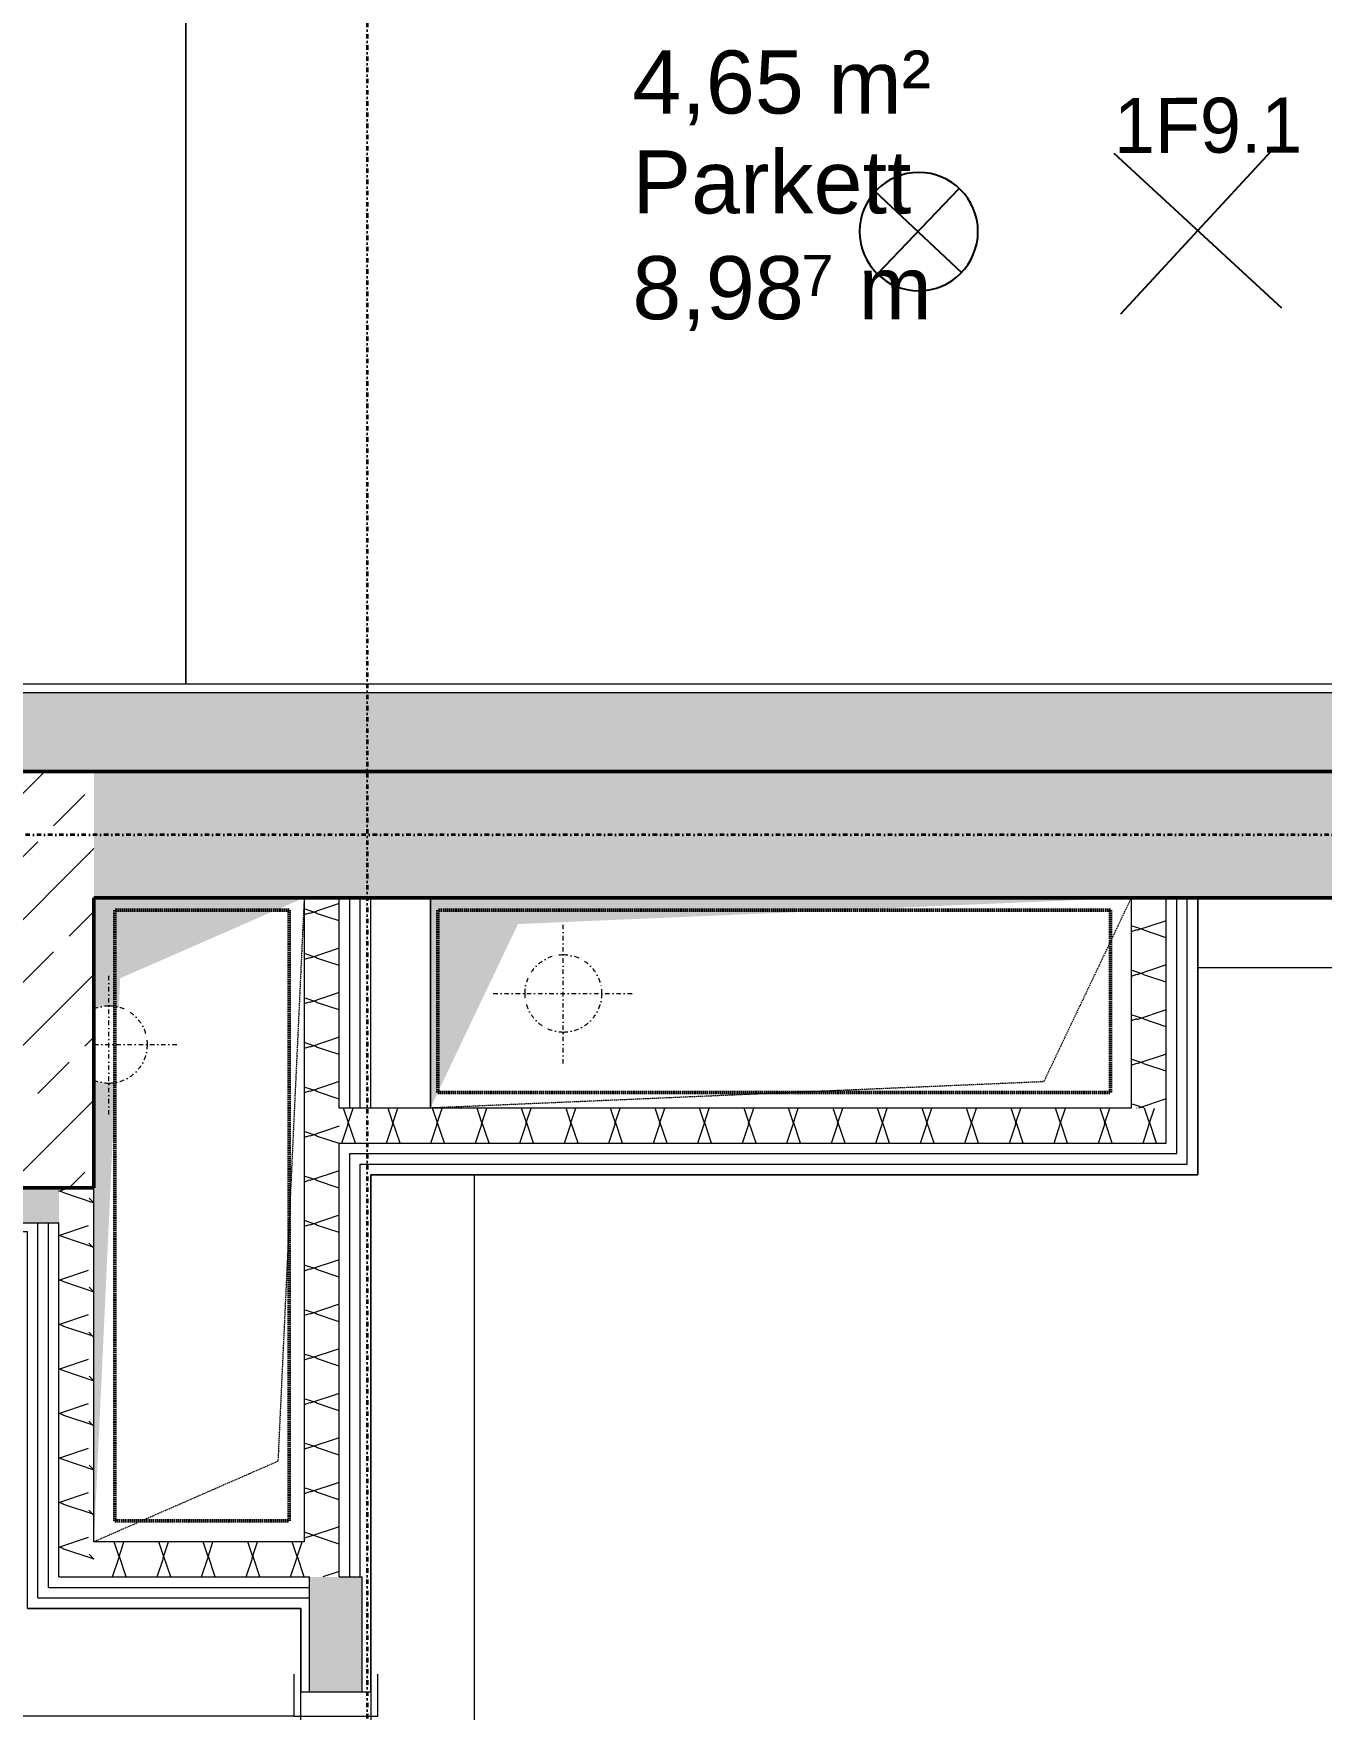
# Model space of a CAD drawing. Header units: metres. Extents: x -15638 to 29611, y -11908 to 29644.
# Drawn here: x -3957 to -2120, y 6395 to 8786 of the extents above; entities that cross this region are included whole.
import ezdxf
from ezdxf.enums import TextEntityAlignment as Align

# ---------------------------------------------------------------- set-up
doc = ezdxf.new("R2010")
doc.units = ezdxf.units.M
for name, pattern in [('Strich Punkt', [0.015875, 0.00635, -0.0047625, 0, -0.0047625]), ('Strich Punkt Mittel', [0.015875, 0.00635, -0.0047625, 0, -0.0047625]), ('Verdeckt', [0.003, 0.002, -0.001])]:
    doc.linetypes.add(name, pattern=pattern)
for name, color, linetype, lineweight in [('A-DETL-GENF_', 92, 'Continuous', 13), ('A_2D', 7, 'Continuous', 13), ('A_Brandabschnitte', 30, 'Verdeckt', 50), ('A_Durchbruch_', 7, 'Continuous', 5), ('A_Durchbruch_Projektion', 8, 'Verdeckt', 5), ('A_Raeume', 7, 'Continuous', 13), ('A_Raeume_', 7, 'Continuous', 5), ('A_Raeume_Beschriftung_', 7, 'Continuous', 9), ('A_Raster_', 1, 'Continuous', 9), ('A_Tueren', 31, 'Continuous', 13), ('A_Waende', 7, 'Continuous', 13), ('P-PIPE', 3, 'Continuous', 5), ('P-PIPE-CNTR', 3, 'Continuous', 5)]:
    doc.layers.add(name, color=color, linetype=linetype, lineweight=lineweight)
doc.layers.add('E_Steckdose+Schalter', color=150, linetype='Continuous', true_color=0x0b6cf4)
doc.styles.add('Arial_2', font='arial.ttf', dxfattribs={"height": 0.09})
doc.styles.add('Arial_4', font='arial.ttf', dxfattribs={"height": 0.0584901800327332})
doc.styles.add('ET_LEGENDE - Wohnung$0$ROMANS', font='romans.shx', dxfattribs={"width": 0.6})
pattern_1 = [(45, (0, 0), (-0.0898025612106916, 0.0898025612106916), []), (45, (0.0898, 0), (-0.0898025612106916, 0.0898025612106916), [0.0635, -0.03175])]

# ---------------------------------------------------------------- blocks, each defined once
blk = doc.blocks.new('*U557')
for p, q in [((-70.71067811865481, -70.71067811865473), (70.71067811865473, 70.71067811865474)), ((70.7106781186547, -70.71067811865474), (-70.71067811865478, 70.71067811865477))]:
    blk.add_line(p, q)
at = {"style": 'ET_LEGENDE - Wohnung$0$ROMANS', "width": 0.6, "flags": 1}
for tag, p in [('RAUMBUCHNUMMER', (0, -400)), ('ANLAGE', (0, -550))]:
    blk.add_attdef(tag, text='', height=100, dxfattribs=at).set_placement(p, align=Align.MIDDLE)
for tag, p in [('TEILANLAGE_NR', (0, -700)), ('KOMPONENTE', (0, -850)), ('KOMPONENTE_NR', (0, -1000)), ('BEZEICHNUNG', (0, -1150)), ('TYP', (0, -1300)), ('HERSTELLER', (0, -1450)), ('MODEL', (0, -1600)), ('LEISTUNG_MAX', (0, -1750)), ('SPEZIFISCH_1', (0, -1900)), ('SPEZIFISCH_2', (0, -2050)), ('SPEZIFISCH_3', (-9.095e-13, -2200)), ('SPEZIFISCH_4', (0, -2350)), ('SPEZIFISCH_5', (0, -2500)), ('GEWERKE_CODE', (0, -2650)), ('LV_POS', (0, -2800)), ('ZAEHLER', (0, -2950)), ('PLATZHALTER_1', (0, -3100)), ('PLATZHALTER_2', (-9.095e-13, -3250)), ('PLATZHALTER_3', (-9.095e-13, -3400)), ('JOBLISTE_VDMA', (0, -3550)), ('ET_SPEZIFISCH_1', (0, -3700)), ('ET_SPEZIFISCH_2', (0, -3850)), ('ET_SPEZIFISCH_3', (0, -4000)), ('ET_SPEZIFISCH_4', (0, -4149.999999999999)), ('ET_SPEZIFISCH_5', (0, -4299.999999999999)), ('ET_SPEZIFISCH_6', (0, -4449.999999999999)), ('ET_SPEZIFISCH_7', (0, -4599.999999999999))]:
    blk.add_attdef(tag, text='', height=100, dxfattribs=at).set_placement(p, align=Align.MIDDLE_CENTER)
blk = doc.blocks.new('hzmdba')
at = {"color": 1}
for points in [[(5046.030339278552, 1505.526440205712), (5046.950278693432, 1503.841718155238)], [(5045.639301977709, 1504.237082242978), (5047.346267107776, 1505.147402226983)]]:
    blk.add_lwpolyline(points, dxfattribs=at)
blk.add_circle((5046.500157248879, 1504.685682726998), 0.9633273906920461, dxfattribs=at)
blk = doc.blocks.new('UZ_D1 - SL_0800x2000_Zimmertür_Stahlzarge_GK-7175678-263_PP_03DG_BT1')
at = {"layer": 'A_Tueren', "lineweight": 5}
for p, q in [((0.3999999999999894, 0.0600000000009665), (0.3999999999999881, 0.8600000000009664)), ((-0.4600000000000087, 0.0600000000009661), (-0.4000000000000079, 0.0600000000009659)), ((-0.4000000000000079, 0.0600000000009659), (-0.4000000000000079, -0.0600000000000611)), ((0.3999999999999916, 0.0600000000009661), (0.3999999999999916, -0.0600000000000649)), ((0.4599999999999924, 0.0600000000009661), (0.3999999999999916, 0.0600000000009661)), ((-0.4000000000000079, -0.0600000000000611), (-0.4600000000000087, -0.0600000000000611)), ((0.3999999999999916, -0.0600000000000649), (0.4599999999999924, -0.0600000000000649))]:
    blk.add_line(p, q, dxfattribs=at)
blk.add_arc((0.3999999999999893, 0.0600000000009665), 0.7999999999999995, 89.99999999999969, 180, dxfattribs=at)
blk = doc.blocks.new('Symbol_Schatten - Bodendurchbruch_Schatten-5769239-263_PP_03DG_BT1')
at = {"layer": 'A-DETL-GENF_'}
h = blk.add_hatch(color=256, dxfattribs=at)
h.paths.add_polyline_path([(-0.1499999999994959, -0.4593750000002139), (-0.1194160097254466, 0.1962692915106066), (-0.1287214288028513, 0.1950442098479691), (-0.1429564762834873, 0.1969182894020704), (-0.1499999999994959, 0.1998358124521482), (-0.1499999999994959, -0.1736362320133202)])
h.paths.add_polyline_path([(-0.1499999999994959, 0.3002526072438083), (-0.1429564762835024, 0.3031701302938687), (-0.128721428802886, 0.3050442098479701), (-0.1144304621429048, 0.3031469678114101), (-0.1124999999999809, 0.3445312500003077), (0.1499999999995263, 0.4593750000003742), (-0.1499999999994959, 0.4593750000003742), (-0.1499999999994959, 0.3022428328048429)])
blk = doc.blocks.new('Symbol_Schatten - Bodendurchbruch_Schatten-5766259-263_PP_03DG_BT1')
at = {"layer": 'A-DETL-GENF_'}
blk.add_hatch(color=256, dxfattribs=at).paths.add_polyline_path([(-0.500000000000497, -0.1499999999994634), (-0.3750000000003349, 0.1125000000000697), (0.5000000000005274, 0.1499999999996237), (-0.500000000000497, 0.1499999999996237), (-0.500000000000497, 0.1125000000000697)])
at = {"layer": 'A_2D'}
blk.add_line((-0.5000000000005107, -0.15), (-0.5000000000005107, 0.15), dxfattribs=at)
at = {"layer": 'A_Durchbruch_'}
blk.add_line((-0.5000000000005111, 0.15), (-0.5000000000005111, -0.15), dxfattribs=at)
blk = doc.blocks.new('Symbol_Schatten_Verdeckt_unten - Bodendurchbruch_Schatten_Verdeckt_unten-5769241-263_PP_03DG_BT1')
at = {"layer": 'A_Durchbruch_Projektion'}
for p, q in [((-0.1124999999996328, 0.3445312500002196), (0.1499999999995104, 0.4593750000002909)), ((-0.1499999999995103, -0.4593750000002911), (-0.1124999999996328, 0.3445312500002196))]:
    blk.add_line(p, q, dxfattribs=at)
blk = doc.blocks.new('Symbol_Schatten_Verdeckt_unten - Bodendurchbruch_Schatten_Verdeckt_unten-5766260-263_PP_03DG_BT1')
at = {"layer": 'A_Durchbruch_Projektion'}
for p, q in [((-0.3750000000003836, 0.1124999999996568), (0.5000000000005115, 0.1499999999995405)), ((0.5000000000005115, 0.1499999999995405), (0.5000000000005115, -0.1499999999995423)), ((-0.5000000000005113, -0.1499999999995405), (-0.3750000000003836, 0.1124999999996568))]:
    blk.add_line(p, q, dxfattribs=at)
blk = doc.blocks.new('354354')
at = {"layer": 'A_Waende', "lineweight": 5}
h = blk.add_hatch(dxfattribs=at)
h.set_pattern_fill('FP_63', color=250, angle=44.99999999999942, style=0, pattern_type=2)
h.set_pattern_definition([(224.9999999999994, (16.42821184730786, 78.60552533060239), (-0.1270034489689184, -0.2539998268700184), [0.02245, -0.15715]), (224.9999999999994, (16.38012858618717, 78.49380245917492), (-0.1270034489689184, -0.2539998268700184), [0.02245, -0.15715]), (224.9999999999994, (16.36457223700108, 78.60552533060239), (-0.1270034489689184, -0.2539998268700184), [0.02245, -0.15715]), (224.9999999999994, (16.31648897588038, 78.49380245917492), (-0.1270034489689184, -0.2539998268700184), [0.02245, -0.15715]), (251.5649999999994, (16.41194839134058, 78.58926187463508), (-0.1270006868579093, -0.5079976567245357), [0.0502, -0.35141]), (251.5649999999994, (16.39568493537329, 78.5418857202956), (-0.1270006868579093, -0.5079976567245357), [0.0502, -0.35141]), (251.5649999999994, (16.34830878103378, 78.58926187463508), (-0.1270006868579093, -0.5079976567245357), [0.0502, -0.35141]), (251.5649999999994, (16.33204532506649, 78.5418857202956), (-0.1270006868579093, -0.5079976567245357), [0.0502, -0.35141]), (314.9999999999994, (16.41194839134058, 78.4945095659561), (-0.1270034489689132, 0.253999826870021), [0.02245, -0.15715]), (314.9999999999994, (16.36457223700108, 78.60552533060239), (-0.1270034489689132, 0.253999826870021), [0.02245, -0.15715]), (314.9999999999994, (16.34830878103378, 78.4945095659561), (-0.1270034489689132, 0.253999826870021), [0.02245, -0.15715]), (314.9999999999994, (16.30093262669428, 78.60552533060238), (-0.1270034489689132, 0.253999826870021), [0.02245, -0.15715]), (288.4349999999994, (16.39568493537329, 78.5418857202956), (-0.127000686857899, 0.5079976567245383), [0.0502, -0.35141]), (288.4349999999994, (16.38012858618718, 78.58996898141628), (-0.127000686857899, 0.5079976567245383), [0.0502, -0.35141]), (288.4349999999994, (16.33204532506649, 78.5418857202956), (-0.127000686857899, 0.5079976567245383), [0.0502, -0.35141]), (288.4349999999994, (16.31648897588039, 78.58996898141628), (-0.127000686857899, 0.5079976567245383), [0.0502, -0.35141])])
h.paths.add_polyline_path([(17.75957412055602, 78.48049843211189), (18.0851682484851, 78.48049843211189), (18.0851682484851, 78.53049843211194), (18.03516824848511, 78.53049843211194), (18.03516824848511, 78.59299843211193), (17.5851360021159, 78.59299843211193), (17.5851360021159, 78.50549843208017), (16.83513600211591, 78.50549843208022), (16.83513600211591, 78.59299843211195), (14.77016824848625, 78.59299843211195), (14.77016824848625, 78.48049843211194), (17.5851360021159, 78.48049843211189)])
h = blk.add_hatch(dxfattribs=at)
h.set_pattern_fill('FP_4', color=250, style=0, pattern_type=2)
h.set_pattern_definition(pattern_1)
h.paths.add_polyline_path([(14.95266824848627, 77.8865760485859), (15.03266824848627, 77.8865760485859), (15.03266824848627, 78.48049843211192), (14.83266824848629, 78.48049843211194), (14.83266824848629, 77.8865760485859), (14.93766824848627, 77.8865760485859)])
h = blk.add_hatch(dxfattribs=at)
h.set_pattern_fill('FP_4', color=250, style=0, pattern_type=2)
h.set_pattern_definition(pattern_1)
h.paths.add_polyline_path([(30.15089764097965, 78.30049843211106), (30.18766824848639, 78.30049843211106), (30.18766824848639, 78.48049843211183), (22.07266824848632, 78.48049843211183), (22.07266824848633, 78.30049843211124), (30.13589764097964, 78.30049843211106)])
h.paths.add_polyline_path([(16.5776682484802, 78.30049843211118), (21.05266824848632, 78.30049843211124), (21.05266824848632, 78.48049843211192), (15.03266824848631, 78.48049843211192), (15.03266824848627, 78.30049843211192), (16.56266824849248, 78.30049843211118)])
h.paths.add_polyline_path([(38.78766824848548, 78.30049843211145), (39.08266824848548, 78.30049843211185), (39.08266824848548, 78.48049843211184), (31.2076682484864, 78.48049843211189), (31.2076682484864, 78.30049843211178), (38.77815890269128, 78.30049843211145)])
h = blk.add_hatch(dxfattribs=at)
h.set_pattern_fill('FP_40', color=250, angle=224.9999999999985, style=0, pattern_type=2)
h.set_pattern_definition([(134.9999999999984, (15.42765575193018, 77.7930596390188), (-0.2539998268700163, 0.1270034489689226), [0.02245, -0.15715]), (134.9999999999984, (15.3166399872839, 77.84185000692068), (-0.2539998268700163, 0.1270034489689226), [0.02245, -0.15715]), (134.9999999999984, (15.42765575193018, 77.85669924932559), (-0.2539998268700163, 0.1270034489689226), [0.02245, -0.15715]), (134.9999999999984, (15.3159328805027, 77.90478251044628), (-0.2539998268700163, 0.1270034489689226), [0.02245, -0.15715]), (161.5649999999984, (15.41139229596289, 77.80932309498608), (-0.5079976567245336, 0.1270006868579178), [0.0502, -0.35141]), (161.5649999999984, (15.36401614162338, 77.82558655095337), (-0.5079976567245336, 0.1270006868579178), [0.0502, -0.35141]), (161.5649999999984, (15.41139229596289, 77.87296270529288), (-0.5079976567245336, 0.1270006868579178), [0.0502, -0.35141]), (161.5649999999984, (15.36401614162339, 77.88922616126017), (-0.5079976567245336, 0.1270006868579178), [0.0502, -0.35141]), (224.9999999999985, (15.31663998728388, 77.80932309498608), (0.2539998268700231, 0.127003448968909), [0.02245, -0.15715]), (224.9999999999985, (15.42765575193018, 77.85669924932559), (0.2539998268700231, 0.127003448968909), [0.02245, -0.15715]), (224.9999999999985, (15.31663998728389, 77.87296270529288), (0.2539998268700231, 0.127003448968909), [0.02245, -0.15715]), (224.9999999999985, (15.42765575193019, 77.92033885963238), (0.2539998268700231, 0.127003448968909), [0.02245, -0.15715]), (198.4349999999984, (15.36401614162338, 77.82558655095337), (0.5079976567245403, 0.1270006868578907), [0.0502, -0.35141]), (198.4349999999984, (15.41209940274407, 77.84114290013949), (0.5079976567245403, 0.1270006868578907), [0.0502, -0.35141]), (198.4349999999984, (15.36401614162339, 77.88922616126017), (0.5079976567245403, 0.1270006868578907), [0.0502, -0.35141]), (198.4349999999984, (15.41209940274407, 77.90478251044627), (0.5079976567245403, 0.1270006868578907), [0.0502, -0.35141])])
h.paths.add_polyline_path([(15.34016824848529, 77.33174843211133), (15.38266824848529, 77.33174843211133), (15.3826682484853, 78.30049843211118), (15.3326682484853, 78.30049843211192), (15.3326682484853, 77.33174843211133)])
h = blk.add_hatch(dxfattribs=at)
h.set_pattern_fill('FP_43', color=250, angle=224.9999999999985, style=0, pattern_type=2)
h.set_pattern_definition([(134.9999999999984, (16.60781696973053, 78.15014856351797), (-0.2539998268700163, 0.1270034489689226), [0.02245, -0.15715]), (134.9999999999984, (16.49609409830306, 78.19823182463867), (-0.2539998268700163, 0.1270034489689226), [0.02245, -0.15715]), (134.9999999999984, (16.60781696973053, 78.21378817382475), (-0.2539998268700163, 0.1270034489689226), [0.02245, -0.15715]), (134.9999999999984, (16.49609409830306, 78.26187143494545), (-0.2539998268700163, 0.1270034489689226), [0.02245, -0.15715]), (161.5649999999984, (16.59155351376324, 78.16641201948526), (-0.5079976567245336, 0.1270006868579178), [0.0502, -0.35141]), (161.5649999999984, (16.54417735942374, 78.18267547545256), (-0.5079976567245336, 0.1270006868579178), [0.0502, -0.35141]), (161.5649999999984, (16.59155351376323, 78.23005162979204), (-0.5079976567245336, 0.1270006868579178), [0.0502, -0.35141]), (161.5649999999984, (16.54417735942375, 78.24631508575935), (-0.5079976567245336, 0.1270006868579178), [0.0502, -0.35141]), (224.9999999999985, (16.49680120508424, 78.16641201948526), (0.2539998268700231, 0.127003448968909), [0.02245, -0.15715]), (224.9999999999985, (16.60781696973053, 78.21378817382475), (0.2539998268700231, 0.127003448968909), [0.02245, -0.15715]), (224.9999999999985, (16.49680120508425, 78.23005162979206), (0.2539998268700231, 0.127003448968909), [0.02245, -0.15715]), (224.9999999999985, (16.60781696973053, 78.27742778413155), (0.2539998268700231, 0.127003448968909), [0.02245, -0.15715]), (198.4349999999984, (16.54417735942374, 78.18267547545256), (0.5079976567245403, 0.1270006868578907), [0.0502, -0.35141]), (198.4349999999984, (16.59226062054443, 78.19823182463865), (0.5079976567245403, 0.1270006868578907), [0.0502, -0.35141]), (198.4349999999984, (16.54417735942375, 78.24631508575935), (0.5079976567245403, 0.1270006868578907), [0.0502, -0.35141]), (198.4349999999984, (16.59155351376324, 78.26116432816426), (0.5079976567245403, 0.1270006868578907), [0.0502, -0.35141])])
h.paths.add_polyline_path([(16.51266824848632, 78.0004984321121), (16.5626682484863, 78.0004984321121), (16.5626682484863, 78.30049843211118), (16.51266824848632, 78.30049843211118), (16.51266824848632, 78.26299843211163)])
h = blk.add_hatch(dxfattribs=at)
h.set_pattern_fill('FP_42', color=250, angle=44.99999999999954, style=0, pattern_type=2)
h.set_pattern_definition([(44.99999999999953, (16.01808991421949, 77.90548961722774), (0.1270034489689178, 0.2539998268700187), [0.02245, -0.15715]), (44.99999999999953, (16.065466068559, 78.01650538187404), (0.1270034489689178, 0.2539998268700187), [0.02245, -0.15715]), (44.99999999999953, (16.08172952452628, 77.90548961722774), (0.1270034489689178, 0.2539998268700187), [0.02245, -0.15715]), (44.99999999999953, (16.12910567886578, 78.01650538187403), (0.1270034489689178, 0.2539998268700187), [0.02245, -0.15715]), (71.56499999999954, (16.0336462634056, 77.92104596641386), (0.1270006868579083, 0.5079976567245359), [0.0502, -0.35141]), (71.56499999999954, (16.0492026125917, 77.96912922753452), (0.1270006868579083, 0.5079976567245359), [0.0502, -0.35141]), (71.56499999999954, (16.09728587371239, 77.92104596641386), (0.1270006868579083, 0.5079976567245359), [0.0502, -0.35141]), (71.56499999999954, (16.1128422228985, 77.96912922753452), (0.1270006868579083, 0.5079976567245359), [0.0502, -0.35141]), (134.9999999999995, (16.03364626340559, 78.0172124886552), (0.1270034489689138, -0.2539998268700208), [0.02245, -0.15715]), (134.9999999999995, (16.08172952452628, 77.90548961722774), (0.1270034489689138, -0.2539998268700208), [0.02245, -0.15715]), (134.9999999999995, (16.0965787669312, 78.01650538187403), (0.1270034489689138, -0.2539998268700208), [0.02245, -0.15715]), (134.9999999999995, (16.14466202805188, 77.90619672400892), (0.1270034489689138, -0.2539998268700208), [0.02245, -0.15715]), (108.4349999999995, (16.0492026125917, 77.96912922753452), (0.1270006868579001, -0.507997656724538), [0.0502, -0.35141]), (108.4349999999995, (16.06546606855899, 77.92175307319503), (0.1270006868579001, -0.507997656724538), [0.0502, -0.35141]), (108.4349999999995, (16.1128422228985, 77.96912922753452), (0.1270006868579001, -0.507997656724538), [0.0502, -0.35141]), (108.4349999999995, (16.12910567886578, 77.92175307319502), (0.1270006868579001, -0.507997656724538), [0.0502, -0.35141])])
h.paths.add_polyline_path([(15.63853334554762, 77.95049843211164), (16.56266824848629, 77.95049843211164), (16.5626682484863, 78.0004984321121), (15.3826682484853, 78.0004984321121), (15.3826682484853, 77.95049843211164), (15.49812279393973, 77.95049843211164)])
h = blk.add_hatch(dxfattribs=at)
h.set_pattern_fill('FP_95', color=250, angle=44.99999999999986, style=0, pattern_type=2)
h.set_pattern_definition([(44.99999999999986, (13.08996073332556, 77.82417233739137), (0.1270034489689164, 0.2539998268700194), [0.02245, -0.15715]), (44.99999999999986, (13.13733688766505, 77.93518810203767), (0.1270034489689164, 0.2539998268700194), [0.02245, -0.15715]), (44.99999999999986, (13.15360034363235, 77.82417233739137), (0.1270034489689164, 0.2539998268700194), [0.02245, -0.15715]), (44.99999999999986, (13.20097649797184, 77.93518810203767), (0.1270034489689164, 0.2539998268700194), [0.02245, -0.15715]), (71.56499999999986, (13.10622418929284, 77.84043579335868), (0.1270006868579054, 0.5079976567245367), [0.0502, -0.35141]), (71.56499999999986, (13.12178053847895, 77.887104840917), (0.1270006868579054, 0.5079976567245367), [0.0502, -0.35141]), (71.56499999999986, (13.16915669281845, 77.8397286865775), (0.1270006868579054, 0.5079976567245367), [0.0502, -0.35141]), (71.56499999999986, (13.18542014878572, 77.887104840917), (0.1270006868579054, 0.5079976567245367), [0.0502, -0.35141]), (134.9999999999999, (13.10622418929284, 77.93518810203769), (0.1270034489689152, -0.25399982687002), [0.02245, -0.15715]), (134.9999999999999, (13.15360034363235, 77.82417233739137), (0.1270034489689152, -0.25399982687002), [0.02245, -0.15715]), (134.9999999999999, (13.16986379959963, 77.9351881020377), (0.1270034489689152, -0.25399982687002), [0.02245, -0.15715]), (134.9999999999999, (13.21723995393913, 77.82417233739137), (0.1270034489689152, -0.25399982687002), [0.02245, -0.15715]), (108.4349999999999, (13.12178053847895, 77.887104840917), (0.127000686857903, -0.5079976567245374), [0.0502, -0.35141]), (108.4349999999999, (13.13804399444623, 77.8397286865775), (0.127000686857903, -0.5079976567245374), [0.0502, -0.35141]), (108.4349999999999, (13.18542014878572, 77.887104840917), (0.127000686857903, -0.5079976567245374), [0.0502, -0.35141]), (108.4349999999999, (13.20168360475302, 77.8397286865775), (0.127000686857903, -0.5079976567245374), [0.0502, -0.35141])])
h.paths.add_polyline_path([(14.61450725943134, 77.83657604858588), (14.98266824848629, 77.83657604858588), (14.98266824848627, 77.8865760485859), (11.24266824848517, 77.88657604858588), (11.24266824848517, 77.83657604858588), (14.57801295804342, 77.83657604858588)])
h = blk.add_hatch(dxfattribs=at)
h.set_pattern_fill('FP_82', color=250, angle=-135.0000000000015, style=0, pattern_type=2)
h.set_pattern_definition([(314.9999999999985, (14.93763075256791, 77.58729156569353), (0.2539998268700163, -0.1270034489689227), [0.02245, -0.15715]), (314.9999999999985, (15.04864651721419, 77.53850119779165), (0.2539998268700163, -0.1270034489689227), [0.02245, -0.15715]), (314.9999999999985, (14.9376307525679, 77.52365195538674), (0.2539998268700163, -0.1270034489689227), [0.02245, -0.15715]), (314.9999999999985, (15.04935362399538, 77.47556869426604), (0.2539998268700163, -0.1270034489689227), [0.02245, -0.15715]), (341.5649999999984, (14.9538942085352, 77.57102810972624), (0.5079976567245336, -0.1270006868579179), [0.0502, -0.35141]), (341.5649999999984, (15.0012703628747, 77.55476465375895), (0.5079976567245336, -0.1270006868579179), [0.0502, -0.35141]), (341.5649999999984, (14.95389420853519, 77.50738849941945), (0.5079976567245336, -0.1270006868579179), [0.0502, -0.35141]), (341.5649999999984, (15.0012703628747, 77.49112504345216), (0.5079976567245336, -0.1270006868579179), [0.0502, -0.35141]), (44.99999999999845, (15.0486465172142, 77.57102810972624), (-0.2539998268700232, -0.1270034489689089), [0.02245, -0.15715]), (44.99999999999845, (14.9376307525679, 77.52365195538674), (-0.2539998268700232, -0.1270034489689089), [0.02245, -0.15715]), (44.99999999999845, (15.0486465172142, 77.50738849941945), (-0.2539998268700232, -0.1270034489689089), [0.02245, -0.15715]), (44.99999999999845, (14.9376307525679, 77.46001234507995), (-0.2539998268700232, -0.1270034489689089), [0.02245, -0.15715]), (18.43499999999844, (15.0012703628747, 77.55476465375895), (-0.5079976567245404, -0.1270006868578904), [0.0502, -0.35141]), (18.43499999999844, (14.95318710175402, 77.53920830457284), (-0.5079976567245404, -0.1270006868578904), [0.0502, -0.35141]), (18.43499999999844, (15.0012703628747, 77.49112504345216), (-0.5079976567245404, -0.1270006868578904), [0.0502, -0.35141]), (18.43499999999844, (14.95318710175401, 77.47556869426606), (-0.5079976567245404, -0.1270006868578904), [0.0502, -0.35141])])
h.paths.add_polyline_path([(15.00142552673452, 77.33174843211135), (15.03266824848627, 77.33174843211135), (15.03266824848627, 77.8865760485859), (14.98266824848627, 77.8865760485859), (14.98266824848629, 77.33174843211135)])
h = blk.add_hatch(dxfattribs=at)
h.set_pattern_fill('FP_41', color=250, angle=44.99999999999715, style=0, pattern_type=2)
h.set_pattern_definition([(44.99999999999715, (15.1829968056414, 77.28677118368888), (0.1270034489689284, 0.2539998268700134), [0.02245, -0.15715]), (44.99999999999715, (15.2303729599809, 77.39778694833518), (0.1270034489689284, 0.2539998268700134), [0.02245, -0.15715]), (44.99999999999715, (15.24663641594818, 77.28677118368888), (0.1270034489689284, 0.2539998268700134), [0.02245, -0.15715]), (44.99999999999715, (15.29401257028769, 77.39778694833517), (0.1270034489689284, 0.2539998268700134), [0.02245, -0.15715]), (71.56499999999716, (15.1985531548275, 77.30232753287498), (0.1270006868579294, 0.5079976567245306), [0.0502, -0.35141]), (71.56499999999716, (15.2141095040136, 77.35041079399568), (0.1270006868579294, 0.5079976567245306), [0.0502, -0.35141]), (71.56499999999716, (15.26219276513428, 77.30232753287498), (0.1270006868579294, 0.5079976567245306), [0.0502, -0.35141]), (71.56499999999716, (15.27774911432039, 77.35041079399568), (0.1270006868579294, 0.5079976567245306), [0.0502, -0.35141]), (134.9999999999971, (15.1985531548275, 77.39849405511636), (0.1270034489689031, -0.253999826870026), [0.02245, -0.15715]), (134.9999999999971, (15.24663641594818, 77.28677118368888), (0.1270034489689031, -0.253999826870026), [0.02245, -0.15715]), (134.9999999999971, (15.2614856583531, 77.39778694833517), (0.1270034489689031, -0.253999826870026), [0.02245, -0.15715]), (134.9999999999971, (15.31027602625497, 77.28677118368888), (0.1270034489689031, -0.253999826870026), [0.02245, -0.15715]), (108.4349999999971, (15.2141095040136, 77.35041079399568), (0.1270006868578789, -0.5079976567245433), [0.0502, -0.35141]), (108.4349999999971, (15.23037295998089, 77.30303463965618), (0.1270006868578789, -0.5079976567245433), [0.0502, -0.35141]), (108.4349999999971, (15.27774911432039, 77.35041079399568), (0.1270006868578789, -0.5079976567245433), [0.0502, -0.35141]), (108.4349999999971, (15.29401257028768, 77.30303463965618), (0.1270006868578789, -0.5079976567245433), [0.0502, -0.35141])])
h.paths.add_polyline_path([(15.3326682484853, 77.33174843211133), (15.3326682484853, 77.38174843211134), (15.03266824848628, 77.38174843211134), (15.03266824848627, 77.33174843211135), (15.32766824848624, 77.33174843211133)])
h = blk.add_hatch(dxfattribs=at)
h.set_pattern_fill('FP_72', color=250, angle=224.9999999999985, style=0, pattern_type=2)
h.set_pattern_definition([(134.9999999999984, (15.42765575193012, 75.69295249889475), (-0.2539998268700163, 0.1270034489689226), [0.02245, -0.15715]), (134.9999999999984, (15.31663998728383, 75.74032865323426), (-0.2539998268700163, 0.1270034489689226), [0.02245, -0.15715]), (134.9999999999984, (15.4283628587113, 75.75588500242036), (-0.2539998268700163, 0.1270034489689226), [0.02245, -0.15715]), (134.9999999999984, (15.31663998728383, 75.80396826354102), (-0.2539998268700163, 0.1270034489689226), [0.02245, -0.15715]), (161.5649999999984, (15.41209940274401, 75.70850884808087), (-0.5079976567245336, 0.1270006868579178), [0.0502, -0.35141]), (161.5649999999984, (15.36401614162332, 75.72406519726695), (-0.5079976567245336, 0.1270006868579178), [0.0502, -0.35141]), (161.5649999999984, (15.41209940274401, 75.77214845838763), (-0.5079976567245336, 0.1270006868579178), [0.0502, -0.35141]), (161.5649999999984, (15.36401614162332, 75.78770480757376), (-0.5079976567245336, 0.1270006868579178), [0.0502, -0.35141]), (224.9999999999985, (15.31663998728382, 75.70780174129966), (0.2539998268700231, 0.127003448968909), [0.02245, -0.15715]), (224.9999999999985, (15.4283628587113, 75.75588500242036), (0.2539998268700231, 0.127003448968909), [0.02245, -0.15715]), (224.9999999999985, (15.31663998728382, 75.77144135160646), (0.2539998268700231, 0.127003448968909), [0.02245, -0.15715]), (224.9999999999985, (15.42765575193012, 75.81881750594596), (0.2539998268700231, 0.127003448968909), [0.02245, -0.15715]), (198.4349999999984, (15.36401614162332, 75.72406519726695), (0.5079976567245403, 0.1270006868578907), [0.0502, -0.35141]), (198.4349999999984, (15.41209940274401, 75.73962154645307), (0.5079976567245403, 0.1270006868578907), [0.0502, -0.35141]), (198.4349999999984, (15.36401614162332, 75.78770480757376), (0.5079976567245403, 0.1270006868578907), [0.0502, -0.35141]), (198.4349999999984, (15.41209940274401, 75.80326115675986), (0.5079976567245403, 0.1270006868578907), [0.0502, -0.35141])])
h.paths.add_polyline_path([(15.41516824848527, 74.09799843211219), (15.41516824848527, 76.29799843211221), (15.34016824848527, 76.29799843211221), (15.34016824848527, 74.09799843211219)])
h.paths.add_polyline_path([(15.41516824848529, 77.16799843211219), (15.41516824848529, 77.33174843211133), (15.34016824848528, 77.33174843211133), (15.34016824848528, 77.16799843211219)])
at = {"layer": 'A_Brandabschnitte'}
for p, q in [((15.06233029323722, 78.28267957340556), (15.06233029323722, 77.41157831518927)), ((15.31118053871648, 78.28267957340556), (15.06233029323722, 78.28267957340556)), ((15.31118053871648, 77.41157831518927), (15.31118053871648, 78.28267957340556)), ((15.52323069672054, 78.28267957340556), (15.52323069672054, 78.02267957340557)), ((16.48323069672054, 78.28267957340556), (15.52323069672054, 78.28267957340556)), ((16.48323069672054, 78.02267957340557), (16.48323069672054, 78.28267957340556)), ((15.52323069672054, 78.02267957340557), (16.48323069672054, 78.02267957340557)), ((15.06233029323722, 77.41157831518927), (15.31118053871648, 77.41157831518927))]:
    blk.add_line(p, q, dxfattribs=at)
at = {"layer": 'A_Raeume', "color": 8, "linetype": 'Verdeckt'}
blk.add_line((15.1639182484859, 80.14299843211167), (15.16391824848589, 78.60549843211187), dxfattribs=at)
at = {"layer": 'A_Raeume_', "flags": 128}
for points in [[(11.24266824848522, 83.28549843211098), (11.24266824848521, 78.16657604858597), (14.77016824848627, 78.16657604858592), (14.77016824848627, 78.60549843211197), (15.1639182484859, 78.60549843211197), (15.16391824848591, 80.14924843211179), (15.15141824848591, 80.14924843211179), (15.15141824848593, 80.44100803211163), (15.15141824848593, 80.53623883211093), (15.15141824848594, 80.7304984321109), (15.31067784848594, 80.7304984321109), (15.87853229987263, 80.73049843211086), (15.87853229987265, 81.31424843211092), (15.87853229987269, 83.28549843211087)], [(16.37353229987253, 80.24049843211156), (16.32603229987253, 80.24049843211156), (15.37016824848592, 80.24049843211161), (15.37016824848591, 80.1429984321118), (15.16391824848591, 80.1429984321118), (15.1639182484859, 78.60549843211197), (18.0226682484851, 78.60549843211194), (18.0226682484851, 80.24049843211155), (16.37512757210845, 80.24049843211156)], [(15.42766824848524, 74.0979984321122), (22.16766824848532, 74.0979984321122), (22.16766824848534, 75.9274888321116), (22.16766824848534, 76.03049843211159), (22.05965864848627, 76.03049843211159), (20.4076682484863, 76.03049843211161), (20.40766824848633, 78.26924843211125), (20.40766824848633, 78.3004984321119), (16.6076682484863, 78.3004984321119), (16.60766824848629, 77.90549843211164), (15.4276682484853, 77.90549843211166), (15.42766824848529, 77.33424843211134)], [(15.57516824848622, 71.17799843211183), (19.13906954971964, 71.17799843211183), (19.13906954971962, 74.8554984321117), (20.28266824848582, 74.85549843211169), (20.28266824848582, 75.91772883211252), (20.28266824848582, 76.05549843211173), (20.28266824848591, 78.20049843211162), (16.60766824848632, 78.20049843211164), (16.60766824848631, 77.90549843211151), (15.57516824848628, 77.90549843211151)], [(11.24266824848521, 77.8240760485859), (11.24266824848521, 74.0979984321122), (15.32766824848524, 74.0979984321122), (15.32766824848529, 77.28674843211132), (14.93766824848627, 77.28674843211134), (14.93766824848628, 77.8240760485859)]]:
    blk.add_lwpolyline(points, close=True, dxfattribs=at)
at = {"layer": 'A_Raster_', "linetype": 'Strich Punkt Mittel', "lineweight": 35}
for p, q in [((15.42266824848526, 94.22955124422205), (15.42266824848506, 59.948856279474)), ((48.12150396891197, 78.3904984321118), (3.807449392799943, 78.39049843211188))]:
    blk.add_line(p, q, dxfattribs=at)
at = {"layer": 'A_Waende'}
for p, q in [((14.77016824848626, 78.60549843211189), (16.83513600211589, 78.60549843211187)), ((16.83513600211589, 78.59299843211187), (14.77016824848626, 78.59299843211188)), ((15.38266824848528, 78.00049843211157), (15.38266824848529, 78.30049843211184)), ((15.42766824848528, 78.00049843211157), (15.42766824848529, 78.30049843211184)), ((16.56266824848628, 77.95049843211156), (16.56266824848628, 78.30049843211182)), ((16.60766824848628, 77.90549843211156), (16.60766824848628, 78.30049843211182)), ((15.42766824848529, 78.00049843211157), (15.38266824848528, 78.00049843211157)), ((15.38266824848527, 77.33174843211125), (15.38266824848528, 77.95049843211157)), ((15.38266824848528, 77.95049843211157), (16.56266824848628, 77.95049843211156)), ((15.42766824848527, 77.16799843211211), (15.42766824848528, 77.90549843211157)), ((15.42766824848528, 77.90549843211157), (16.60766824848628, 77.90549843211156)), ((11.2426682484852, 77.83657604858581), (14.98266824848627, 77.83657604858581)), ((14.98266824848626, 77.33174843211127), (14.98266824848627, 77.83657604858581)), ((14.98266824848626, 77.33174843211127), (15.34016824848528, 77.33174843211127)), ((15.34016824848527, 77.16799843211211), (15.34016824848528, 77.33174843211125)), ((15.38266824848528, 77.33174843211125), (15.41516824848527, 77.33174843211125)), ((15.41516824848527, 77.16799843211211), (15.41516824848527, 77.33174843211125)), ((14.93766824848626, 77.28674843211127), (15.32766824848527, 77.28674843211125)), ((15.32766824848527, 77.28674843211125), (15.32766824848527, 77.16799843211211)), ((15.32766824848527, 77.16799843211211), (15.34016824848527, 77.16799843211211)), ((15.41516824848527, 77.16799843211211), (15.42766824848527, 77.16799843211211))]:
    blk.add_line(p, q, dxfattribs=at)
at = {"layer": 'A_Waende', "color": 10, "lineweight": 50}
for p, q in [((14.83266824848628, 78.48049843211183), (18.08516824848506, 78.48049843211184)), ((15.03266824848628, 78.30049843211184), (15.38266824848529, 78.30049843211184)), ((15.03266824848627, 77.8865760485858), (15.03266824848628, 78.30049843211184)), ((15.38266824848529, 78.30049843211184), (21.0526682484863, 78.30049843211182)), ((11.2426682484852, 77.88657604858581), (15.03266824848627, 77.8865760485858))]:
    blk.add_line(p, q, dxfattribs=at)
at = {"layer": 'A_Waende', "color": 250, "lineweight": 5}
for p, q in [((15.33266824848529, 78.30049843211184), (15.33266824848528, 77.38174843211125)), ((16.51266824848628, 78.30049843211182), (16.51266824848628, 78.00049843211156)), ((16.51266824848628, 78.00049843211156), (15.42766824848528, 78.00049843211157)), ((15.03266824848626, 77.38174843211127), (15.03266824848627, 77.8865760485858)), ((15.33266824848528, 77.38174843211125), (15.03266824848626, 77.38174843211127)), ((15.34016824848527, 77.16799843211211), (15.41516824848527, 77.16799843211211))]:
    blk.add_line(p, q, dxfattribs=at)
at = {"layer": 'A_Waende', "lineweight": 18}
for p, q in [((15.39766824848529, 78.00049843211157), (15.39766824848529, 78.30049843211184)), ((15.41266824848529, 78.00049843211157), (15.41266824848529, 78.30049843211184)), ((16.57766824848628, 77.93549843211156), (16.57766824848628, 78.30049843211182)), ((16.59266824848628, 77.92049843211156), (16.59266824848628, 78.30049843211182)), ((15.39766824848528, 77.33174843211125), (15.39766824848529, 77.93549843211156)), ((15.39766824848529, 77.93549843211156), (16.57766824848628, 77.93549843211156)), ((15.41266824848527, 77.33174843211125), (15.41266824848528, 77.92049843211157)), ((15.41266824848529, 77.92049843211157), (16.59266824848628, 77.92049843211156)), ((14.95266824848626, 77.30174843211127), (14.95266824848627, 77.83657604858581)), ((14.96766824848626, 77.31674843211125), (14.96766824848626, 77.83657604858581)), ((14.96766824848626, 77.31674843211125), (15.34016824848528, 77.31674843211127)), ((14.95266824848626, 77.30174843211127), (15.34016824848527, 77.30174843211125))]:
    blk.add_line(p, q, dxfattribs=at)
at = {"layer": 'P-PIPE', "color": 34, "linetype": 'Strich Punkt'}
for centre, radius, start, end in [((15.70238475997081, 78.16397372854398), 0.0549999999999997, 90, 180), ((15.70238475997081, 78.16397372854398), 0.0550000000000015, 0, 90), ((15.70238475997081, 78.16397372854398), 0.0549999999999997, 180, 269.9999999999997), ((15.70238475997081, 78.16397372854398), 0.0550000000000015, 269.9999999999997, 0), ((15.05394681968291, 78.09116764195946), 0.0550000000000015, 90, 112.9648122061272), ((15.05394681968291, 78.09116764195946), 0.0549999999999997, 0, 90), ((15.05394681968291, 78.09116764195946), 0.0549999999999997, 269.9999999999997, 0), ((15.05394681968291, 78.09116764195946), 0.0549999999999984, 247.0351877938672, 269.9999999999997)]:
    blk.add_arc(centre, radius, start, end, dxfattribs=at)
at = {"layer": 'P-PIPE-CNTR', "color": 34, "linetype": 'Strich Punkt'}
for p, q in [((15.7023847599708, 78.06397372854401), (15.7023847599708, 78.263973728544)), ((15.05394681968302, 77.99116764195946), (15.05394681968302, 78.19116764195947)), ((15.6023847599708, 78.163973728544), (15.80238475997081, 78.163973728544)), ((15.03266824848627, 78.09116764195947), (15.15394681968301, 78.09116764195947))]:
    blk.add_line(p, q, dxfattribs=at)
at = {"layer": 'A_2D'}
for name, p in [('Symbol_Schatten - Bodendurchbruch_Schatten-5769239-263_PP_03DG_BT1', (15.18266824848577, 77.84112343211154)), ('Symbol_Schatten - Bodendurchbruch_Schatten-5766259-263_PP_03DG_BT1', (16.01266824848579, 78.15049843211156))]:
    blk.add_blockref(name, p, dxfattribs=at)
at = {"layer": 'A_2D', "rotation": 180}
for name, p in [('Symbol_Schatten_Verdeckt_unten - Bodendurchbruch_Schatten_Verdeckt_unten-5769241-263_PP_03DG_BT1', (15.18266824848576, 77.84112343211154)), ('Symbol_Schatten_Verdeckt_unten - Bodendurchbruch_Schatten_Verdeckt_unten-5769241-263_PP_03DG_BT1', (15.18266824848576, 77.84112343211154)), ('Symbol_Schatten_Verdeckt_unten - Bodendurchbruch_Schatten_Verdeckt_unten-5766260-263_PP_03DG_BT1', (16.01266824848579, 78.15049843211156)), ('Symbol_Schatten_Verdeckt_unten - Bodendurchbruch_Schatten_Verdeckt_unten-5766260-263_PP_03DG_BT1', (16.01266824848579, 78.15049843211156))]:
    blk.add_blockref(name, p, dxfattribs=at)
at = {"layer": 'A_Tueren', "rotation": 89.99999999999903}
blk.add_blockref('UZ_D1 - SL_0800x2000_Zimmertür_Stahlzarge_GK-7175678-263_PP_03DG_BT1', (15.37766824848526, 76.73299843211213), dxfattribs=at)
at = {"layer": 'A_Raeume_Beschriftung_', "attachment_point": 1}
for s, insert, char_height, width, style in [('4,65 m²', (15.8008232887551, 79.50916855043782), 0.09, 0.5050631249999997, 'Arial_2'), ('Parkett', (15.8008232887551, 79.3666449193888), 0.09, 0.4649787499999997, 'Arial_2'), ('8,98', (15.8008232887551, 79.21573852591183), 0.09, 0.2926159374999998, 'Arial_2'), ('7', (16.04225558042176, 79.21755537070594), 0.0584901800327332, 0.056118125, 'Arial_4'), (' m', (16.0885576637551, 79.21573852591183), 0.09, 0.1643459374999999, 'Arial_2')]:
    blk.add_mtext(s, dxfattribs=dict(at, insert=insert, char_height=char_height, width=width, style=style))

msp = doc.modelspace()

# ---------------------------------------------------------------- block references
at = {"xscale": 1000, "yscale": 1000, "zscale": 1000}
msp.add_blockref('354354', (-18903.71480323409, -70747.18043367963), dxfattribs=at)
at = {"extrusion": (-0.0122366288968144, 3.33786565167e-05, 0.9999251290967274), "xscale": -87.70202311672725, "yscale": 87.70202311672806, "zscale": 87.70202311672804, "rotation": 164.9206533351098}
msp.add_blockref('hzmdba', (-395711.1187456361, 251065.7871791135, 33.25183103590371), dxfattribs=at)
at = {"layer": 'E_Steckdose+Schalter', "xscale": 1.626603779674897, "yscale": 1.626603779674897, "zscale": 1.626603779674897, "rotation": 182.2804756445144}
msp.add_blockref('*U557', (-2296.209123009882, 8505.224969698043), dxfattribs=at)

# ---------------------------------------------------------------- texts
at = {"color": 212}
msp.add_text('1F9.1', height=78.55367717475453, rotation=0.1777258479535076, dxfattribs=at).set_placement((-2415.469346926057, 8615.57540698495))

doc.saveas('drawing.dxf')
